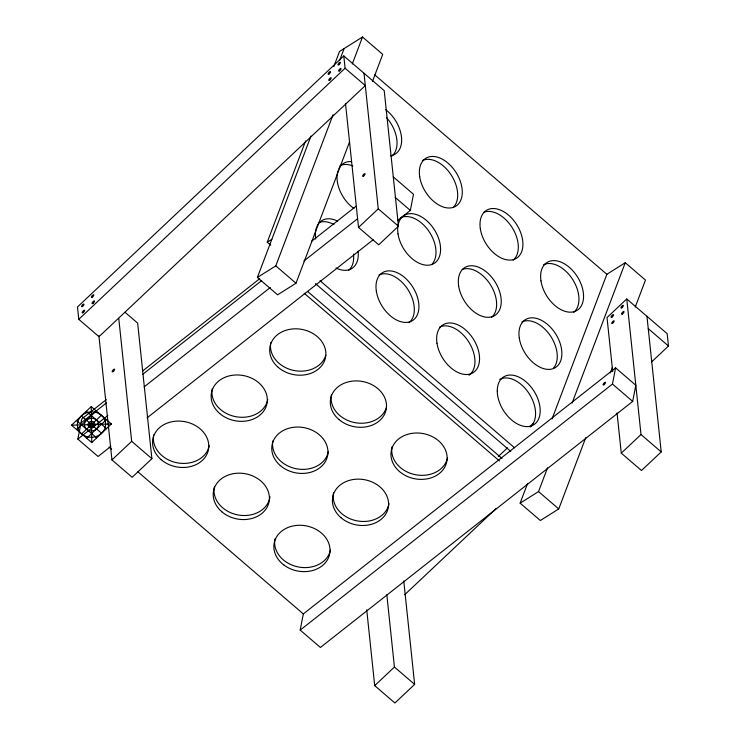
<?xml version="1.0" encoding="UTF-8"?>
<svg xmlns="http://www.w3.org/2000/svg" width="740" height="740" viewBox="0 0 740 740"><rect width="100%" height="100%" fill="white"/><g stroke="black" fill="none" stroke-linecap="round" stroke-linejoin="round"><path stroke-width="1.11" d="M110.787 446.461L98.078 456.478L77.867 439.116L81.788 418.905L106.301 399.591M300.19 630.101L303.335 613.932L615.606 367.882L635.817 385.244L632.682 401.413L320.401 647.463L300.19 630.101L612.47 384.051L615.606 367.882M397.648 220.446L410.349 210.428L413.493 194.259L393.282 176.897M270.748 245.199L267.242 242.193L305.62 140.905M333.796 66.563L339.512 51.476L362.507 37L382.719 54.362L372.498 81.354M349.585 141.803L296 283.226L277.602 294.807L257.391 277.445L310.976 136.021M339.605 60.458L344.109 48.581M257.391 277.445L275.789 265.864L333.055 114.728M352.286 63.992L362.507 37M585.747 437.682L558.746 508.935L540.348 520.516L520.137 503.154L527.5 483.72M552.04 418.951L606.856 274.29L625.254 262.709L645.465 280.072L635.244 307.063M520.137 503.154L538.535 491.573L547.535 467.819M572.085 403.05L625.254 262.709M610.287 372.914L612.332 367.512M343.795 55.898L77.487 306.98L78.782 319.31L98.993 336.672L365.301 85.581L345.09 68.219L343.795 55.898L384.217 90.622L398.462 226.2L378.741 244.801L358.53 227.439L345.488 103.35M78.782 319.31L345.09 68.219M71.53 425.204L91.251 406.602L111.463 423.964L91.742 442.566L71.53 425.204L111.463 423.964M76.581 429.542L96.311 410.94M81.631 433.881L101.362 415.288M86.691 438.228L106.412 419.626M125.004 312.262L137.64 323.112L151.894 458.689L132.164 477.291L111.953 459.929L131.674 441.327L118.761 318.385M358.53 227.439L378.251 208.837L364.006 73.26M651.672 361.86L668.47 346.015L667.175 333.694L626.752 298.969L607.022 317.571L612.702 371.572M498.27 456.525L507.51 447.811M530.192 426.425L533.559 423.262M404.688 594.729L496.253 508.389M403.772 580.993L414.641 684.398L394.91 703L374.699 685.638L394.429 667.036L386.817 594.655M646.963 316.332L661.218 451.909L641.488 470.511L621.276 453.148L641.007 434.546L626.752 298.969M142.617 370.981L259.712 278.712M81.002 422.947L106.421 402.921M142.737 374.311L261.655 280.608M311.586 241.277L356.06 206.229M77.867 439.116L107.818 415.51M144.133 386.9L270.313 287.481M303.9 261.017L357.457 218.818M147.094 417.85L373.136 239.751M267.242 242.193L271.839 239.298M374.773 74.916L606.92 274.346M648.259 328.653L668.47 346.015M395.197 197.404L410.349 210.428M612.47 384.051L632.682 401.413M378.251 208.837L398.462 226.2M641.007 434.546L661.218 451.909M320.022 280.691L514.504 447.756M315.425 283.587L510.776 451.4M307.609 291.449L501.988 458.43M275.789 265.864L296 283.226M538.535 491.573L558.746 508.935M304.196 293.234L499.454 460.964M131.674 441.327L151.894 458.689M394.429 667.036L414.641 684.398M86.321 411.255L106.532 428.617M81.391 415.908L101.602 433.27M109.02 447.016L111.648 449.273M137.917 471.833L303.409 613.996M76.46 420.551L96.672 437.914M617.049 412.929L621.276 453.148M366.735 609.806L374.699 685.638M98.91 335.84L111.953 459.929M91.251 406.602L91.742 442.566M358.086 251.147A28.268 18.075 57.8 0 1 336.006 267.963M315.703 239.057A28.268 18.075 57.8 0 1 316.609 227.199M317.016 226.227A28.268 18.075 57.8 0 1 337.644 221.149M378.963 274.975A28.268 18.075 57.8 0 1 408.082 289.803A28.268 18.075 57.8 0 1 409.137 322.585M439.606 327.062A28.268 18.075 57.8 0 1 469.105 342.518A28.268 18.075 57.8 0 1 469.012 375.245M318.329 222.888A28.268 18.075 57.8 0 1 333.971 224.544M353.489 254.042A28.268 18.075 57.8 0 1 348.503 270.498M353.979 208.523A28.268 18.075 57.8 0 1 337.94 170.996M338.698 169.016A28.268 18.075 57.8 0 1 351.398 161.597M385.623 109.622A28.268 18.075 57.8 0 1 401.496 137.168A28.268 18.075 57.8 0 1 390.359 155.798M543.595 264.716A28.268 18.075 57.8 0 1 572.714 279.544A28.268 18.075 57.8 0 1 573.768 312.326M483.83 212.251A28.268 18.075 57.8 0 1 512.469 228.087A28.268 18.075 57.8 0 1 513.135 260.239M422.327 160.543A28.268 18.075 57.8 0 1 450.632 174.141A28.268 18.075 57.8 0 1 453.87 206.821M386.447 117.521A28.268 18.075 57.8 0 1 391.867 156.066M340.012 165.667A28.268 18.075 57.8 0 1 352.841 165.973M400.645 217.754A28.268 18.075 57.8 0 1 428.95 231.352A28.268 18.075 57.8 0 1 432.188 264.032M462.149 269.471A28.268 18.075 57.8 0 1 490.787 285.298A28.268 18.075 57.8 0 1 491.452 317.46M521.913 321.928A28.268 18.075 57.8 0 1 550.218 335.525A28.268 18.075 57.8 0 1 553.455 368.206M499.75 379.389A28.268 18.075 57.8 0 1 529.294 393.893A28.268 18.075 57.8 0 1 530.081 427.017M209.207 445.647A28.268 22.977 11 0 1 177.054 462.787A28.268 22.977 11 0 1 153.707 434.833M447.58 457.551A28.268 22.977 11 0 1 415.436 474.701A28.268 22.977 11 0 1 392.08 446.738M328.394 451.594A28.268 22.977 11 0 1 296.25 468.744A28.268 22.977 11 0 1 272.894 440.781M267.76 399.507A28.268 22.977 11 0 1 235.607 416.657A28.268 22.977 11 0 1 212.26 388.694M386.465 407.407A28.268 22.977 11 0 1 353.591 422.355A28.268 22.977 11 0 1 331.446 394.651M330.456 549.931A28.268 22.977 11 0 1 298.192 566.942A28.268 22.977 11 0 1 275.002 538.896M270.007 496.734A28.268 22.977 11 0 1 238.299 514.994A28.268 22.977 11 0 1 214.341 486.92M325.822 355.32A28.268 22.977 11 0 1 292.957 370.268A28.268 22.977 11 0 1 270.812 342.565M389.027 503.681A28.268 22.977 11 0 1 356.884 520.831A28.268 22.977 11 0 1 333.527 492.868M436.979 343.231A28.268 18.075 57.8 0 0 471.981 373.302A28.268 18.075 57.8 0 0 465.321 329.661A28.268 18.075 57.8 0 0 436.979 343.231M376.336 291.144A28.268 18.075 57.8 0 0 411.348 321.216A28.268 18.075 57.8 0 0 404.688 277.574A28.268 18.075 57.8 0 0 376.336 291.144M497.262 390.905A28.268 18.075 57.8 0 0 529.47 426.397A28.268 18.075 57.8 0 0 529.452 385.161A28.268 18.075 57.8 0 0 497.262 390.905M519.286 338.106A28.268 18.075 57.8 0 0 554.297 368.178A28.268 18.075 57.8 0 0 547.637 324.536A28.268 18.075 57.8 0 0 519.286 338.106M458.652 286.019A28.268 18.075 57.8 0 0 493.663 316.091A28.268 18.075 57.8 0 0 487.003 272.45A28.268 18.075 57.8 0 0 458.652 286.019M398.018 233.933A28.268 18.075 57.8 0 0 433.029 264.004A28.268 18.075 57.8 0 0 426.36 220.363A28.268 18.075 57.8 0 0 398.018 233.933M540.968 280.895A28.268 18.075 57.8 0 0 575.979 310.966A28.268 18.075 57.8 0 0 569.31 267.316A28.268 18.075 57.8 0 0 540.968 280.895M480.334 228.808A28.268 18.075 57.8 0 0 515.345 258.88A28.268 18.075 57.8 0 0 508.676 215.229A28.268 18.075 57.8 0 0 480.334 228.808M419.7 176.712A28.268 18.075 57.8 0 0 454.712 206.793A28.268 18.075 57.8 0 0 448.042 163.142A28.268 18.075 57.8 0 0 419.7 176.712M604.081 384.671A1.767 0.592 -49.3 0 0 605.431 382.321A1.767 0.592 -49.3 0 0 603.322 383.986A1.767 0.592 -49.3 0 0 604.081 384.671M284.151 565.203A28.268 22.977 11 0 0 329.67 553.973A28.268 22.977 11 0 0 292.013 526.186A28.268 22.977 11 0 0 284.151 565.203M221.787 511.747A28.268 22.977 11 0 0 268.574 503.709A28.268 22.977 11 0 0 233.562 473.637A28.268 22.977 11 0 0 221.787 511.747M161.154 459.66A28.268 22.977 11 0 0 207.94 451.622A28.268 22.977 11 0 0 172.929 421.55A28.268 22.977 11 0 0 161.154 459.66M340.983 517.695A28.268 22.977 11 0 0 387.76 509.666A28.268 22.977 11 0 0 352.749 479.594A28.268 22.977 11 0 0 340.983 517.695M280.34 465.608A28.268 22.977 11 0 0 327.126 457.579A28.268 22.977 11 0 0 292.115 427.507A28.268 22.977 11 0 0 280.34 465.608M219.706 413.521A28.268 22.977 11 0 0 266.493 405.492A28.268 22.977 11 0 0 231.481 375.421A28.268 22.977 11 0 0 219.706 413.521M399.526 471.565A28.268 22.977 11 0 0 446.312 463.527A28.268 22.977 11 0 0 411.301 433.455A28.268 22.977 11 0 0 399.526 471.565M338.892 419.478A28.268 22.977 11 0 0 385.679 411.44A28.268 22.977 11 0 0 350.668 381.368A28.268 22.977 11 0 0 338.892 419.478M278.259 367.392A28.268 22.977 11 0 0 325.045 359.353A28.268 22.977 11 0 0 290.034 329.282A28.268 22.977 11 0 0 278.259 367.392M89.771 427.396A3.534 3.173 -6 0 0 95.025 424.473A3.534 3.173 -6 0 0 89.697 421.883A3.534 3.173 -6 0 0 89.771 427.396M88.042 430.199A7.067 6.355 -6 0 0 98.559 424.362A7.067 6.355 -6 0 0 87.894 419.192A7.067 6.355 -6 0 0 88.042 430.199M90.632 425.99A1.767 1.591 -6 0 0 93.258 424.529A1.767 1.591 -6 0 0 90.594 423.234A1.767 1.591 -6 0 0 90.632 425.99M84.582 435.814A14.134 12.71 -6 0 0 105.617 424.15A14.134 12.71 -6 0 0 84.286 413.789A14.134 12.71 -6 0 0 84.582 435.814M113.155 371.554A1.767 0.592 -49.3 0 0 114.561 369.186A1.767 0.592 -49.3 0 0 112.462 370.786A1.767 0.592 -49.3 0 0 113.155 371.554M622.553 313.908A1.767 0.592 -49.3 0 0 623.959 311.54A1.767 0.592 -49.3 0 0 621.859 313.14A1.767 0.592 -49.3 0 0 622.553 313.908M612.692 323.204A1.767 0.592 -49.3 0 0 614.098 320.836A1.767 0.592 -49.3 0 0 611.999 322.437A1.767 0.592 -49.3 0 0 612.692 323.204M621.905 307.748A1.767 0.592 -49.3 0 0 623.311 305.38A1.767 0.592 -49.3 0 0 621.212 306.98A1.767 0.592 -49.3 0 0 621.905 307.748M612.045 317.044A1.767 0.592 -49.3 0 0 613.451 314.676A1.767 0.592 -49.3 0 0 611.351 316.276A1.767 0.592 -49.3 0 0 612.045 317.044M363.618 176.046A1.767 0.592 -49.3 0 0 365.024 173.678A1.767 0.592 -49.3 0 0 362.924 175.278A1.767 0.592 -49.3 0 0 363.618 176.046M92.371 297.156A1.767 0.592 -49.3 0 0 93.776 294.798A1.767 0.592 -49.3 0 0 91.677 296.389A1.767 0.592 -49.3 0 0 92.371 297.156M93.018 303.326A1.767 0.592 -49.3 0 0 94.424 300.958A1.767 0.592 -49.3 0 0 92.324 302.558A1.767 0.592 -49.3 0 0 93.018 303.326M82.501 306.462A1.767 0.592 -49.3 0 0 83.916 304.094A1.767 0.592 -49.3 0 0 81.816 305.694A1.767 0.592 -49.3 0 0 82.501 306.462M83.148 312.622A1.767 0.592 -49.3 0 0 84.564 310.254A1.767 0.592 -49.3 0 0 82.464 311.855A1.767 0.592 -49.3 0 0 83.148 312.622M338.939 64.676A1.767 0.592 -49.3 0 0 340.354 62.308A1.767 0.592 -49.3 0 0 338.254 63.908A1.767 0.592 -49.3 0 0 338.939 64.676M329.078 73.972A1.767 0.592 -49.3 0 0 330.493 71.604A1.767 0.592 -49.3 0 0 328.394 73.205A1.767 0.592 -49.3 0 0 329.078 73.972M339.586 70.837A1.767 0.592 -49.3 0 0 341.001 68.469A1.767 0.592 -49.3 0 0 338.901 70.069A1.767 0.592 -49.3 0 0 339.586 70.837M329.726 80.133A1.767 0.592 -49.3 0 0 331.141 77.765A1.767 0.592 -49.3 0 0 329.041 79.365A1.767 0.592 -49.3 0 0 329.726 80.133"/></g></svg>
